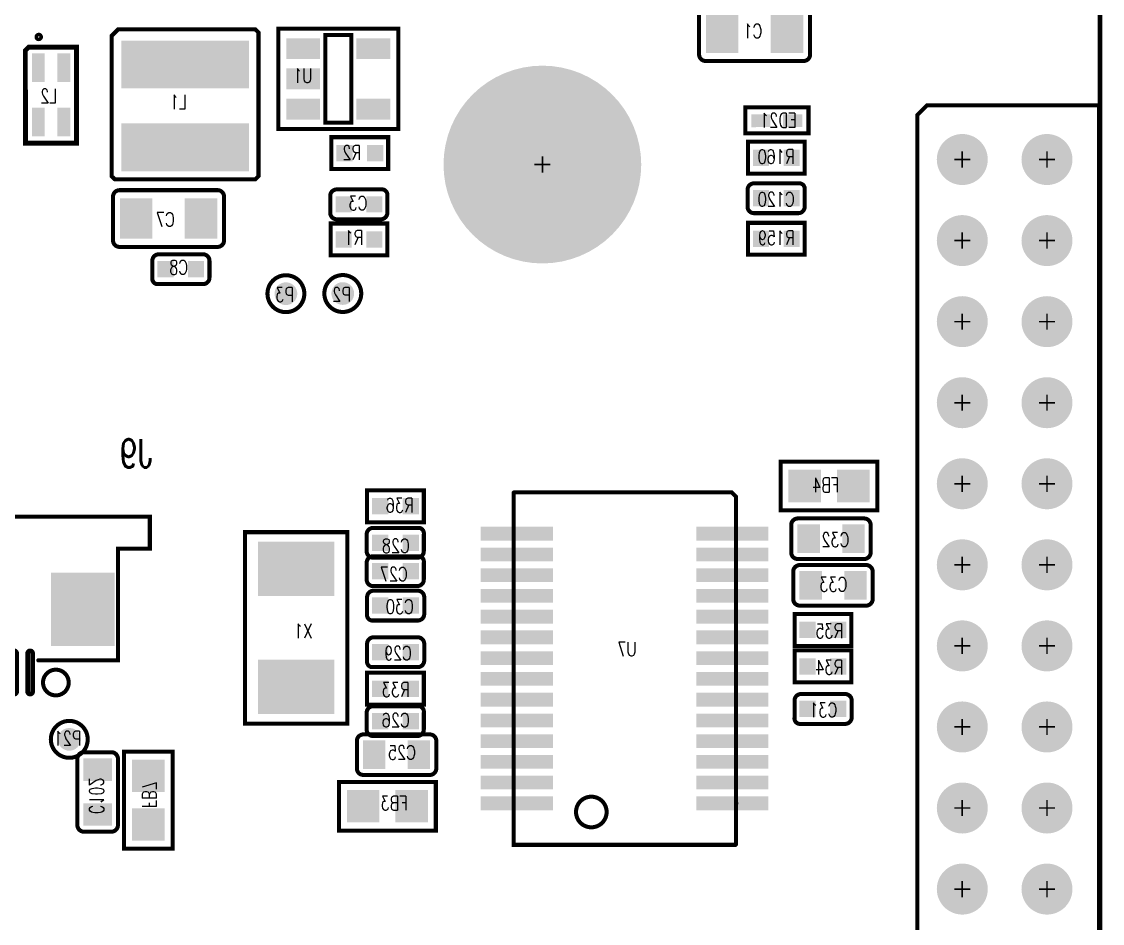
# Model space of a CAD drawing. Extents: x -2201 to 2204, y -2226 to 2180.
# Drawn here: x 834 to 2167, y 190 to 1303 of the extents above; entities that cross this region are included whole.
import ezdxf

# ---------------------------------------------------------------- set-up
doc = ezdxf.new("R2010")
doc.units = 0
for name, color, linetype in [('BOARD_OUTLINE_00', 1, 'CONTINUOUS'), ('DRIL_NPLTE_THRU_01', 3, 'CONTINUOUS'), ('DRIL_NPLTE_THRU_02', 4, 'CONTINUOUS'), ('DRIL_NPLTE_THRU_03', 6, 'CONTINUOUS'), ('DRIL_NPLTE_THRU_04', 1, 'CONTINUOUS'), ('DRIL_PLTE_THRU_01', 3, 'CONTINUOUS'), ('DRIL_PLTE_THRU_02', 4, 'CONTINUOUS'), ('DRIL_PLTE_THRU_03', 6, 'CONTINUOUS'), ('DRIL_PLTE_THRU_04', 1, 'CONTINUOUS'), ('DRIL_SYMBOL', 1, 'CONTINUOUS'), ('PADS_BOT', 16, 'CONTINUOUS'), ('PADS_INNER', 96, 'CONTINUOUS'), ('PADS_TOP', 96, 'CONTINUOUS'), ('PART_BOT_2DLINE_01', 96, 'CONTINUOUS'), ('PART_BOT_2DLINE_126', 255, 'CONTINUOUS'), ('PART_NAME_04', 2, 'CONTINUOUS'), ('PART_NAME_129', 146, 'CONTINUOUS'), ('PART_TOP_2DLINE_126', 254, 'CONTINUOUS')]:
    doc.layers.add(name, color=color, linetype=linetype)
doc.styles.add('W3', font='simplex', dxfattribs={"width": 0.75})
doc.styles.add('W5', font='simplex', dxfattribs={"width": 0.75})

# ---------------------------------------------------------------- blocks, each defined once
blk = doc.blocks.new('BOARD_5')
at = {"layer": 'BOARD_OUTLINE_00', "const_width": 6}
blk.add_lwpolyline([(-196.9, 0, 0.414214), (0, 196.9), (0, 4135.8, 0.414214), (-196.9, 4332.7), (-2346.5, 4332.7), (-2346.5, 4331.7), (-2472.4, 4331.7), (-2472.4, 4332.7), (-4131.9, 4332.7, 0.414214), (-4328.7, 4135.8), (-4328.7, 197.7, 0.414214), (-4131.9, 0.9), (-3910.2, 0.9), (-3910.2, 50.3), (-3766, 50.3), (-3766, 0)], format="xyb", close=True, dxfattribs=at)
blk = doc.blocks.new('SMOOTH_5')
at = {"const_width": 2.5}
blk.add_lwpolyline([(-1.25, 0, 1), (1.25, 0, 1)], format="xyb", close=True, dxfattribs=at)
blk = doc.blocks.new('PART_BODY_BOT_25')
at = {"layer": 'PART_BOT_2DLINE_126', "const_width": 5}
blk.add_lwpolyline([(60.5, 35, -0.414214), (68.5, 27), (68.5, -27, -0.414214), (60.5, -35), (-60.4, -35, -0.414214), (-68.5, -27), (-68.5, 27, -0.414214), (-60.4, 35)], format="xyb", close=True, dxfattribs=at)
at = {"layer": 'PART_BOT_2DLINE_126'}
for p in [(60.5, 35), (68.5, 27)]:
    blk.add_blockref('SMOOTH_5', p, dxfattribs=at)
blk = doc.blocks.new('DRIL_HOLE_0')
blk.add_lwpolyline([(0, 0, 1), (0, 0, 1)], format="xyb", close=True)
blk = doc.blocks.new('PAD_8')
blk.add_lwpolyline([(0, 0, 1), (0, 0, 1)], format="xyb", close=True)
blk = doc.blocks.new('PAD_10')
at = {"const_width": 40}
blk.add_lwpolyline([(-25, 0), (25, 0)], dxfattribs=at)
blk = doc.blocks.new('STK_BOT_11')
at = {"layer": 'DRIL_PLTE_THRU_01'}
blk.add_blockref('DRIL_HOLE_0', (0, 0), dxfattribs=at)
at = {"layer": 'DRIL_PLTE_THRU_02'}
blk.add_blockref('DRIL_HOLE_0', (0, 0), dxfattribs=at)
at = {"layer": 'DRIL_PLTE_THRU_03'}
blk.add_blockref('DRIL_HOLE_0', (0, 0), dxfattribs=at)
at = {"layer": 'DRIL_PLTE_THRU_04'}
blk.add_blockref('DRIL_HOLE_0', (0, 0), dxfattribs=at)
at = {"layer": 'PADS_BOT', "rotation": 90}
blk.add_blockref('PAD_10', (0, 0), dxfattribs=at)
at = {"layer": 'PADS_INNER'}
blk.add_blockref('PAD_8', (0, 0), dxfattribs=at)
at = {"layer": 'PADS_TOP'}
blk.add_blockref('PAD_8', (0, 0), dxfattribs=at)
blk = doc.blocks.new('SYM_BOT_9')
for name, p in [('STK_BOT_11', (-40, 0)), ('STK_BOT_11', (40, 0)), ('PART_BODY_BOT_25', (0, 0))]:
    blk.add_blockref(name, p)
blk = doc.blocks.new('PART_BOT_3')
blk.add_blockref('SYM_BOT_9', (0, 0))
at = {"layer": 'PART_NAME_04', "style": 'W3', "width": 0.75}
blk.add_text('C1', height=17.5, rotation=180, dxfattribs=at).set_placement((9.3, 6.9))
blk = doc.blocks.new('PART_BODY_BOT_27')
at = {"layer": 'PART_BOT_2DLINE_126', "const_width": 5}
for points in [[(25, -19), (25, 41.1, 0.414214), (17, 49.1), (-17, 49.1, 0.414214), (-25, 41.1), (-25, -17.9)], [(-25, -17.5), (-25, -40.9, 0.414214), (-17, -48.9), (17, -48.9, 0.414214), (25, -40.9), (25, -17.5)]]:
    blk.add_lwpolyline(points, format="xyb", dxfattribs=at)
at = {"layer": 'PART_BOT_2DLINE_126'}
for p in [(25, 41.1), (-25, -17.5), (25, -19), (-25, -40.9)]:
    blk.add_blockref('SMOOTH_5', p, dxfattribs=at)
blk = doc.blocks.new('PAD_12')
at = {"const_width": 27.6}
blk.add_lwpolyline([(-17.7, 0), (17.7, 0)], dxfattribs=at)
blk = doc.blocks.new('STK_BOT_13')
at = {"layer": 'DRIL_PLTE_THRU_01'}
blk.add_blockref('DRIL_HOLE_0', (0, 0), dxfattribs=at)
at = {"layer": 'DRIL_PLTE_THRU_02'}
blk.add_blockref('DRIL_HOLE_0', (0, 0), dxfattribs=at)
at = {"layer": 'DRIL_PLTE_THRU_03'}
blk.add_blockref('DRIL_HOLE_0', (0, 0), dxfattribs=at)
at = {"layer": 'DRIL_PLTE_THRU_04'}
blk.add_blockref('DRIL_HOLE_0', (0, 0), dxfattribs=at)
at = {"layer": 'PADS_BOT'}
blk.add_blockref('PAD_12', (0, 0), dxfattribs=at)
at = {"layer": 'PADS_INNER'}
blk.add_blockref('PAD_8', (0, 0), dxfattribs=at)
at = {"layer": 'PADS_TOP'}
blk.add_blockref('PAD_8', (0, 0), dxfattribs=at)
blk = doc.blocks.new('SYM_BOT_11')
for name, p in [('STK_BOT_13', (0, 27.6)), ('PART_BODY_BOT_27', (0, 0)), ('STK_BOT_13', (0, -27.6))]:
    blk.add_blockref(name, p)
blk = doc.blocks.new('PART_BOT_7')
blk.add_blockref('SYM_BOT_11', (0, 0))
at = {"layer": 'PART_NAME_04', "style": 'W3', "width": 0.75}
blk.add_text('C102', height=17.5, rotation=90, dxfattribs=at).set_placement((10, -27.5))
blk = doc.blocks.new('PART_BODY_BOT_22')
at = {"layer": 'PART_BOT_2DLINE_126', "const_width": 5}
for points in [[(-14.1, 18.4), (-27.5, 18.4, 0.414214), (-35.5, 10.4), (-35.5, -10.4, 0.414214), (-27.5, -18.4), (-14.1, -18.4)], [(-15.7, -18.4), (29.4, -18.4, 0.414214), (35, -10.4), (35, 10.4, 0.414214), (27, 18.4), (-18.7, 18.4)]]:
    blk.add_lwpolyline(points, format="xyb", dxfattribs=at)
at = {"layer": 'PART_BOT_2DLINE_126'}
for p in [(-27.5, 18.4), (-14.1, 18.4), (35, 10.4), (35, -10.4), (-15.7, -18.4), (29.4, -18.4)]:
    blk.add_blockref('SMOOTH_5', p, dxfattribs=at)
blk = doc.blocks.new('PAD_11')
at = {"const_width": 20.1}
blk.add_lwpolyline([(-10, 0), (10, 0)], dxfattribs=at)
blk = doc.blocks.new('STK_BOT_6')
at = {"layer": 'DRIL_PLTE_THRU_01'}
blk.add_blockref('DRIL_HOLE_0', (0, 0), dxfattribs=at)
at = {"layer": 'DRIL_PLTE_THRU_02'}
blk.add_blockref('DRIL_HOLE_0', (0, 0), dxfattribs=at)
at = {"layer": 'DRIL_PLTE_THRU_03'}
blk.add_blockref('DRIL_HOLE_0', (0, 0), dxfattribs=at)
at = {"layer": 'DRIL_PLTE_THRU_04'}
blk.add_blockref('DRIL_HOLE_0', (0, 0), dxfattribs=at)
at = {"layer": 'PADS_BOT'}
blk.add_blockref('PAD_11', (0, 0), dxfattribs=at)
at = {"layer": 'PADS_INNER'}
blk.add_blockref('PAD_8', (0, 0), dxfattribs=at)
at = {"layer": 'PADS_TOP'}
blk.add_blockref('PAD_8', (0, 0), dxfattribs=at)
blk = doc.blocks.new('SYM_BOT_6')
for name, p in [('PART_BODY_BOT_22', (0, 0)), ('STK_BOT_6', (-18.9, 0)), ('STK_BOT_6', (18.9, 0))]:
    blk.add_blockref(name, p)
blk = doc.blocks.new('PART_BOT_22')
blk.add_blockref('SYM_BOT_6', (0, 0))
at = {"layer": 'PART_NAME_04', "style": 'W3', "width": 0.75}
blk.add_text('C120', height=17.5, rotation=180, dxfattribs=at).set_placement((22.5, 10))
blk = doc.blocks.new('PART_BOT_36')
blk.add_blockref('SYM_BOT_11', (0, 0))
at = {"layer": 'PART_NAME_04', "style": 'W3', "width": 0.75}
blk.add_text('C25', height=17.5, rotation=270, dxfattribs=at).set_placement((-6.1, 23.7))
blk = doc.blocks.new('PART_BOT_37')
blk.add_blockref('SYM_BOT_6', (0, 0))
at = {"layer": 'PART_NAME_04', "style": 'W3', "width": 0.75}
blk.add_text('C26', height=17.5, rotation=180, dxfattribs=at).set_placement((17.5, 7.5))
blk = doc.blocks.new('PART_BOT_38')
blk.add_blockref('SYM_BOT_6', (0, 0))
at = {"layer": 'PART_NAME_04', "style": 'W3', "width": 0.75}
blk.add_text('C27', height=17.5, rotation=180, dxfattribs=at).set_placement((15, 12.5))
blk = doc.blocks.new('PART_BOT_39')
blk.add_blockref('SYM_BOT_6', (0, 0))
at = {"layer": 'PART_NAME_04', "style": 'W3', "width": 0.75}
blk.add_text('C28', height=17.5, rotation=180, dxfattribs=at).set_placement((17.5, 12.5))
blk = doc.blocks.new('PART_BOT_40')
blk.add_blockref('SYM_BOT_6', (0, 0))
at = {"layer": 'PART_NAME_04', "style": 'W3', "width": 0.75}
blk.add_text('C29', height=17.5, dxfattribs=at).set_placement((-20, -10))
blk = doc.blocks.new('PART_BOT_41')
blk.add_blockref('SYM_BOT_6', (0, 0))
at = {"layer": 'PART_NAME_04', "style": 'W3', "width": 0.75}
blk.add_text('C3', height=17.5, rotation=180, dxfattribs=at).set_placement((10.2, 7.3))
blk = doc.blocks.new('PART_BOT_42')
blk.add_blockref('SYM_BOT_6', (0, 0))
at = {"layer": 'PART_NAME_04', "style": 'W3', "width": 0.75}
blk.add_text('C30', height=17.5, dxfattribs=at).set_placement((-22.5, -10))
blk = doc.blocks.new('PART_BOT_43')
blk.add_blockref('SYM_BOT_6', (0, 0))
at = {"layer": 'PART_NAME_04', "style": 'W3', "width": 0.75}
blk.add_text('C31', height=17.5, dxfattribs=at).set_placement((-17.5, -10))
blk = doc.blocks.new('PART_BOT_44')
blk.add_blockref('SYM_BOT_11', (0, 0))
at = {"layer": 'PART_NAME_04', "style": 'W3', "width": 0.75}
blk.add_text('C32', height=17.5, rotation=90, dxfattribs=at).set_placement((10, -22.5))
blk = doc.blocks.new('PART_BOT_45')
blk.add_blockref('SYM_BOT_11', (0, 0))
at = {"layer": 'PART_NAME_04', "style": 'W3', "width": 0.75}
blk.add_text('C33', height=17.5, rotation=90, dxfattribs=at).set_placement((7.5, -17.5))
blk = doc.blocks.new('PART_BOT_85')
blk.add_blockref('SYM_BOT_9', (0, 0))
at = {"layer": 'PART_NAME_04', "style": 'W3', "width": 0.75}
blk.add_text('C7', height=17.5, dxfattribs=at).set_placement((-7.5, -10))
blk = doc.blocks.new('PART_BOT_95')
blk.add_blockref('SYM_BOT_6', (0, 0))
at = {"layer": 'PART_NAME_04', "style": 'W3', "width": 0.75}
blk.add_text('C8', height=17.5, dxfattribs=at).set_placement((-8.9, -6.5))
blk = doc.blocks.new('PART_BODY_BOT_36')
at = {"layer": 'PART_BOT_2DLINE_01', "const_width": 5}
blk.add_lwpolyline([(-39, 16), (39, 16), (39, -16), (-39, -16)], close=True, dxfattribs=at)
at = {"layer": 'PART_BOT_2DLINE_01'}
for p in [(-39, 16), (39, 16), (-39, -16), (39, -16)]:
    blk.add_blockref('SMOOTH_5', p, dxfattribs=at)
blk = doc.blocks.new('PAD_19')
at = {"const_width": 15.7}
blk.add_lwpolyline([(-11.8, 0), (11.8, 0)], dxfattribs=at)
blk = doc.blocks.new('STK_BOT_25')
at = {"layer": 'DRIL_PLTE_THRU_01'}
blk.add_blockref('DRIL_HOLE_0', (0, 0), dxfattribs=at)
at = {"layer": 'DRIL_PLTE_THRU_02'}
blk.add_blockref('DRIL_HOLE_0', (0, 0), dxfattribs=at)
at = {"layer": 'DRIL_PLTE_THRU_03'}
blk.add_blockref('DRIL_HOLE_0', (0, 0), dxfattribs=at)
at = {"layer": 'DRIL_PLTE_THRU_04'}
blk.add_blockref('DRIL_HOLE_0', (0, 0), dxfattribs=at)
at = {"layer": 'PADS_BOT', "rotation": 179.99}
blk.add_blockref('PAD_19', (0, 0), dxfattribs=at)
at = {"layer": 'PADS_INNER'}
blk.add_blockref('PAD_8', (0, 0), dxfattribs=at)
at = {"layer": 'PADS_TOP'}
blk.add_blockref('PAD_8', (0, 0), dxfattribs=at)
blk = doc.blocks.new('STK_BOT_24')
at = {"layer": 'DRIL_PLTE_THRU_01'}
blk.add_blockref('DRIL_HOLE_0', (0, 0), dxfattribs=at)
at = {"layer": 'DRIL_PLTE_THRU_02'}
blk.add_blockref('DRIL_HOLE_0', (0, 0), dxfattribs=at)
at = {"layer": 'DRIL_PLTE_THRU_03'}
blk.add_blockref('DRIL_HOLE_0', (0, 0), dxfattribs=at)
at = {"layer": 'DRIL_PLTE_THRU_04'}
blk.add_blockref('DRIL_HOLE_0', (0, 0), dxfattribs=at)
at = {"layer": 'PADS_BOT', "rotation": 179.685}
blk.add_blockref('PAD_19', (0, 0), dxfattribs=at)
at = {"layer": 'PADS_INNER'}
blk.add_blockref('PAD_8', (0, 0), dxfattribs=at)
at = {"layer": 'PADS_TOP'}
blk.add_blockref('PAD_8', (0, 0), dxfattribs=at)
blk = doc.blocks.new('SYM_BOT_20')
for name, p in [('PART_BODY_BOT_36', (0, 0)), ('STK_BOT_25', (-19.5, -0.5)), ('STK_BOT_24', (19.9, -0.5))]:
    blk.add_blockref(name, p)
blk = doc.blocks.new('PART_BOT_159')
blk.add_blockref('SYM_BOT_20', (0, 0))
at = {"layer": 'PART_NAME_04', "style": 'W3', "width": 0.75}
blk.add_text('ED21', height=17.5, dxfattribs=at).set_placement((-24.3, -8.6))
blk = doc.blocks.new('PART_BODY_BOT_38')
at = {"layer": 'PART_BOT_2DLINE_126', "const_width": 5}
blk.add_lwpolyline([(59.8, -30), (59.8, 30), (-59.8, 30), (-59.8, -30)], close=True, dxfattribs=at)
at = {"layer": 'PART_BOT_2DLINE_126'}
for p in [(-59.8, 30), (59.8, 30), (-59.8, -30), (59.8, -30)]:
    blk.add_blockref('SMOOTH_5', p, dxfattribs=at)
blk = doc.blocks.new('PAD_20')
at = {"const_width": 40}
blk.add_lwpolyline([(-20, 0), (20, 0)], dxfattribs=at)
blk = doc.blocks.new('STK_BOT_27')
at = {"layer": 'DRIL_PLTE_THRU_01'}
blk.add_blockref('DRIL_HOLE_0', (0, 0), dxfattribs=at)
at = {"layer": 'DRIL_PLTE_THRU_02'}
blk.add_blockref('DRIL_HOLE_0', (0, 0), dxfattribs=at)
at = {"layer": 'DRIL_PLTE_THRU_03'}
blk.add_blockref('DRIL_HOLE_0', (0, 0), dxfattribs=at)
at = {"layer": 'DRIL_PLTE_THRU_04'}
blk.add_blockref('DRIL_HOLE_0', (0, 0), dxfattribs=at)
at = {"layer": 'PADS_BOT'}
blk.add_blockref('PAD_20', (0, 0), dxfattribs=at)
at = {"layer": 'PADS_INNER'}
blk.add_blockref('PAD_8', (0, 0), dxfattribs=at)
at = {"layer": 'PADS_TOP'}
blk.add_blockref('PAD_8', (0, 0), dxfattribs=at)
blk = doc.blocks.new('SYM_BOT_22')
for name, p in [('PART_BODY_BOT_38', (0, 0)), ('STK_BOT_27', (-30, 0)), ('STK_BOT_27', (30, 0))]:
    blk.add_blockref(name, p)
blk = doc.blocks.new('PART_BOT_168')
blk.add_blockref('SYM_BOT_22', (0, 0))
at = {"layer": 'PART_NAME_04', "style": 'W3', "width": 0.75}
blk.add_text('FB3', height=17.5, rotation=180, dxfattribs=at).set_placement((25, 5))
blk = doc.blocks.new('PART_BOT_169')
blk.add_blockref('SYM_BOT_22', (0, 0))
at = {"layer": 'PART_NAME_04', "style": 'W3', "width": 0.75}
blk.add_text('FB4', height=17.5, dxfattribs=at).set_placement((-12.5, -7.5))
blk = doc.blocks.new('PART_BOT_172')
blk.add_blockref('SYM_BOT_22', (0, 0))
at = {"layer": 'PART_NAME_04', "style": 'W3', "width": 0.75}
blk.add_text('FB7', height=17.5, dxfattribs=at).set_placement((-10, -7.5))
blk = doc.blocks.new('PART_BODY_BOT_49')
at = {"layer": 'PART_BOT_2DLINE_126', "const_width": 5}
blk.add_lwpolyline([(-90.6, -88.6), (-90.6, 88.6), (-86.6, 92.5), (82.7, 92.5), (90.6, 84.6), (90.6, -88.6), (86.6, -92.5), (-86.6, -92.5)], close=True, dxfattribs=at)
at = {"layer": 'PART_BOT_2DLINE_126'}
for p in [(-86.6, 92.5), (82.7, 92.5), (-90.6, 88.6), (90.6, 84.6), (-90.6, -88.6), (-86.6, -92.5), (86.6, -92.5), (90.6, -88.6)]:
    blk.add_blockref('SMOOTH_5', p, dxfattribs=at)
blk = doc.blocks.new('PAD_44')
at = {"const_width": 59.1}
blk.add_lwpolyline([(-78.7, 0), (78.7, 0)], dxfattribs=at)
blk = doc.blocks.new('STK_BOT_71')
at = {"layer": 'DRIL_PLTE_THRU_01'}
blk.add_blockref('DRIL_HOLE_0', (0, 0), dxfattribs=at)
at = {"layer": 'DRIL_PLTE_THRU_02'}
blk.add_blockref('DRIL_HOLE_0', (0, 0), dxfattribs=at)
at = {"layer": 'DRIL_PLTE_THRU_03'}
blk.add_blockref('DRIL_HOLE_0', (0, 0), dxfattribs=at)
at = {"layer": 'DRIL_PLTE_THRU_04'}
blk.add_blockref('DRIL_HOLE_0', (0, 0), dxfattribs=at)
at = {"layer": 'PADS_BOT'}
blk.add_blockref('PAD_44', (0, 0), dxfattribs=at)
at = {"layer": 'PADS_INNER'}
blk.add_blockref('PAD_8', (0, 0), dxfattribs=at)
at = {"layer": 'PADS_TOP'}
blk.add_blockref('PAD_8', (0, 0), dxfattribs=at)
blk = doc.blocks.new('SYM_BOT_33')
for name, p in [('PART_BODY_BOT_49', (0, 0)), ('STK_BOT_71', (0, 49.2)), ('STK_BOT_71', (0, -53.1))]:
    blk.add_blockref(name, p)
blk = doc.blocks.new('PART_BOT_189')
blk.add_blockref('SYM_BOT_33', (0, 0))
at = {"layer": 'PART_NAME_04', "style": 'W3', "width": 0.75}
blk.add_text('L1', height=17.5, dxfattribs=at).set_placement((-2.1, -5.8))
blk = doc.blocks.new('SMOOTH_6')
at = {"const_width": 3}
blk.add_lwpolyline([(-1.5, 0, 1), (1.5, 0, 1)], format="xyb", close=True, dxfattribs=at)
blk = doc.blocks.new('PART_BODY_BOT_50')
at = {"layer": 'PART_BOT_2DLINE_126', "const_width": 6}
blk.add_lwpolyline([(-27.7, -58.8), (-31.7, -54.8), (-31.6, 59.6), (31.5, 59.6), (31.5, -58.8)], close=True, dxfattribs=at)
blk.add_lwpolyline([(-17.4, -71.5, 1), (-13, -71.5, 1)], format="xyb", close=True, dxfattribs=at)
at = {"layer": 'PART_BOT_2DLINE_126'}
for p in [(-31.6, 59.6), (31.5, 59.6), (-31.7, -54.8), (-27.7, -58.8), (31.5, -58.8)]:
    blk.add_blockref('SMOOTH_6', p, dxfattribs=at)
blk = doc.blocks.new('PAD_45')
at = {"const_width": 15.7}
blk.add_lwpolyline([(-17.7, 0), (17.7, 0)], dxfattribs=at)
blk = doc.blocks.new('STK_BOT_26')
at = {"layer": 'DRIL_PLTE_THRU_01'}
blk.add_blockref('DRIL_HOLE_0', (0, 0), dxfattribs=at)
at = {"layer": 'DRIL_PLTE_THRU_02'}
blk.add_blockref('DRIL_HOLE_0', (0, 0), dxfattribs=at)
at = {"layer": 'DRIL_PLTE_THRU_03'}
blk.add_blockref('DRIL_HOLE_0', (0, 0), dxfattribs=at)
at = {"layer": 'DRIL_PLTE_THRU_04'}
blk.add_blockref('DRIL_HOLE_0', (0, 0), dxfattribs=at)
at = {"layer": 'PADS_BOT', "rotation": 90}
blk.add_blockref('PAD_45', (0, 0), dxfattribs=at)
at = {"layer": 'PADS_INNER'}
blk.add_blockref('PAD_8', (0, 0), dxfattribs=at)
at = {"layer": 'PADS_TOP'}
blk.add_blockref('PAD_8', (0, 0), dxfattribs=at)
blk = doc.blocks.new('SYM_BOT_34')
for name, p in [('PART_BODY_BOT_50', (0, 0)), ('STK_BOT_26', (-15.7, 33.5)), ('STK_BOT_26', (15.8, 33.5)), ('STK_BOT_26', (-15.7, -33.5)), ('STK_BOT_26', (15.8, -33.5))]:
    blk.add_blockref(name, p)
blk = doc.blocks.new('PART_BOT_190')
blk.add_blockref('SYM_BOT_34', (0, 0))
at = {"layer": 'PART_NAME_04', "style": 'W3', "width": 0.75}
blk.add_text('L2', height=17.5, rotation=180, dxfattribs=at).set_placement((7.5, 10))
blk = doc.blocks.new('PART_BODY_BOT_55')
at = {"layer": 'PART_BOT_2DLINE_01', "const_width": 5}
blk.add_lwpolyline([(-22.76, 0, 1), (22.76, 0, 1)], format="xyb", close=True, dxfattribs=at)
blk = doc.blocks.new('PAD_49')
at = {"const_width": 14}
blk.add_lwpolyline([(0, -7, 1), (0, 7, 1)], format="xyb", close=True, dxfattribs=at)
blk = doc.blocks.new('STK_BOT_76')
at = {"layer": 'DRIL_NPLTE_THRU_01'}
blk.add_blockref('DRIL_HOLE_0', (0, 0), dxfattribs=at)
at = {"layer": 'DRIL_NPLTE_THRU_02'}
blk.add_blockref('DRIL_HOLE_0', (0, 0), dxfattribs=at)
at = {"layer": 'DRIL_NPLTE_THRU_03'}
blk.add_blockref('DRIL_HOLE_0', (0, 0), dxfattribs=at)
at = {"layer": 'DRIL_NPLTE_THRU_04'}
blk.add_blockref('DRIL_HOLE_0', (0, 0), dxfattribs=at)
at = {"layer": 'PADS_BOT'}
blk.add_blockref('PAD_49', (0, 0), dxfattribs=at)
at = {"layer": 'PADS_INNER'}
blk.add_blockref('PAD_8', (0, 0), dxfattribs=at)
at = {"layer": 'PADS_TOP'}
blk.add_blockref('PAD_8', (0, 0), dxfattribs=at)
blk = doc.blocks.new('SYM_BOT_39')
for name in ['PART_BODY_BOT_55', 'STK_BOT_76']:
    blk.add_blockref(name, (0, 0))
blk = doc.blocks.new('PART_BOT_212')
blk.add_blockref('SYM_BOT_39', (0, 0))
at = {"layer": 'PART_NAME_04', "style": 'W3', "width": 0.75}
blk.add_text('P2', height=17.5, rotation=180, dxfattribs=at).set_placement((10, 10))
blk = doc.blocks.new('PART_BOT_214')
blk.add_blockref('SYM_BOT_39', (0, 0))
at = {"layer": 'PART_NAME_04', "style": 'W3', "width": 0.75}
blk.add_text('P21', height=17.5, dxfattribs=at).set_placement((-15, -7.5))
blk = doc.blocks.new('PART_BOT_215')
blk.add_blockref('SYM_BOT_39', (0, 0))
at = {"layer": 'PART_NAME_04', "style": 'W3', "width": 0.75}
blk.add_text('P3', height=17.5, dxfattribs=at).set_placement((-10, -10))
blk = doc.blocks.new('PART_BODY_BOT_57')
at = {"layer": 'PART_BOT_2DLINE_126', "const_width": 5}
for points in [[(-14.1, 19.7), (-35, 19.7), (-35, -19.7), (18.2, -19.7)], [(14.1, -19.7), (35, -19.7), (35, 19.7), (-17.4, 19.7)]]:
    blk.add_lwpolyline(points, dxfattribs=at)
at = {"layer": 'PART_BOT_2DLINE_126'}
for p in [(-35, 19.7), (-17.4, 19.7), (-14.1, 19.7), (35, 19.7), (-35, -19.7), (14.1, -19.7), (18.2, -19.7), (35, -19.7)]:
    blk.add_blockref('SMOOTH_5', p, dxfattribs=at)
blk = doc.blocks.new('SYM_BOT_41')
for name, p in [('PART_BODY_BOT_57', (0, 0)), ('STK_BOT_6', (-18.9, 0)), ('STK_BOT_6', (18.9, 0))]:
    blk.add_blockref(name, p)
blk = doc.blocks.new('PART_BOT_234')
blk.add_blockref('SYM_BOT_41', (0, 0))
at = {"layer": 'PART_NAME_04', "style": 'W3', "width": 0.75}
blk.add_text('R1', height=17.5, rotation=180, dxfattribs=at).set_placement((5.2, 6.5))
blk = doc.blocks.new('PART_BOT_296')
blk.add_blockref('SYM_BOT_41', (0, 0))
at = {"layer": 'PART_NAME_04', "style": 'W3', "width": 0.75}
blk.add_text('R159', height=17.5, rotation=180, dxfattribs=at).set_placement((22.5, 7.5))
blk = doc.blocks.new('PART_BOT_298')
blk.add_blockref('SYM_BOT_41', (0, 0))
at = {"layer": 'PART_NAME_04', "style": 'W3', "width": 0.75}
blk.add_text('R160', height=17.5, dxfattribs=at).set_placement((-22.5, -7.5))
blk = doc.blocks.new('PART_BOT_304')
blk.add_blockref('SYM_BOT_41', (0, 0))
at = {"layer": 'PART_NAME_04', "style": 'W3', "width": 0.75}
blk.add_text('R2', height=17.5, dxfattribs=at).set_placement((-1.5, -8.2))
blk = doc.blocks.new('PART_BOT_319')
blk.add_blockref('SYM_BOT_41', (0, 0))
at = {"layer": 'PART_NAME_04', "style": 'W3', "width": 0.75}
blk.add_text('R33', height=17.5, rotation=180, dxfattribs=at).set_placement((17.5, 10))
blk = doc.blocks.new('PART_BOT_320')
blk.add_blockref('SYM_BOT_41', (0, 0))
at = {"layer": 'PART_NAME_04', "style": 'W3', "width": 0.75}
blk.add_text('R34', height=17.5, rotation=180, dxfattribs=at).set_placement((25, 10))
blk = doc.blocks.new('PART_BOT_321')
blk.add_blockref('SYM_BOT_41', (0, 0))
at = {"layer": 'PART_NAME_04', "style": 'W3', "width": 0.75}
blk.add_text('R35', height=17.5, rotation=180, dxfattribs=at).set_placement((25, 10))
blk = doc.blocks.new('PART_BOT_322')
blk.add_blockref('SYM_BOT_41', (0, 0))
at = {"layer": 'PART_NAME_04', "style": 'W3', "width": 0.75}
blk.add_text('R36', height=17.5, rotation=180, dxfattribs=at).set_placement((22.5, 7.5))
blk = doc.blocks.new('PART_BODY_BOT_39')
at = {"layer": 'PART_BOT_2DLINE_126', "const_width": 5}
for points in [[(-62, 74), (62, 74), (62, -74), (-62, -74)], [(-54, 16), (54, 16), (54, -16), (-54, -16)]]:
    blk.add_lwpolyline(points, close=True, dxfattribs=at)
at = {"layer": 'PART_BOT_2DLINE_126'}
for p in [(-62, 74), (62, 74), (-54, 16), (54, 16), (-54, -16), (54, -16), (-62, -74), (62, -74)]:
    blk.add_blockref('SMOOTH_5', p, dxfattribs=at)
blk = doc.blocks.new('PAD_21')
at = {"const_width": 25.6}
blk.add_lwpolyline([(-20.9, 0), (20.9, 0)], dxfattribs=at)
blk = doc.blocks.new('STK_BOT_28')
at = {"layer": 'DRIL_PLTE_THRU_01'}
blk.add_blockref('DRIL_HOLE_0', (0, 0), dxfattribs=at)
at = {"layer": 'DRIL_PLTE_THRU_02'}
blk.add_blockref('DRIL_HOLE_0', (0, 0), dxfattribs=at)
at = {"layer": 'DRIL_PLTE_THRU_03'}
blk.add_blockref('DRIL_HOLE_0', (0, 0), dxfattribs=at)
at = {"layer": 'DRIL_PLTE_THRU_04'}
blk.add_blockref('DRIL_HOLE_0', (0, 0), dxfattribs=at)
at = {"layer": 'PADS_BOT', "rotation": 90}
blk.add_blockref('PAD_21', (0, 0), dxfattribs=at)
at = {"layer": 'PADS_INNER'}
blk.add_blockref('PAD_8', (0, 0), dxfattribs=at)
at = {"layer": 'PADS_TOP'}
blk.add_blockref('PAD_8', (0, 0), dxfattribs=at)
blk = doc.blocks.new('SYM_BOT_23')
for name, p in [('PART_BODY_BOT_39', (0, 0)), ('STK_BOT_28', (-37.4, 43.3)), ('STK_BOT_28', (37.4, 43.3)), ('STK_BOT_28', (-37.4, -43.3)), ('STK_BOT_28', (0, -43.3)), ('STK_BOT_28', (37.4, -43.3))]:
    blk.add_blockref(name, p)
blk = doc.blocks.new('PART_BOT_397')
blk.add_blockref('SYM_BOT_23', (0, 0))
at = {"layer": 'PART_NAME_04', "style": 'W3', "width": 0.75}
blk.add_text('U1', height=17.5, rotation=270, dxfattribs=at).set_placement((-4.8, -31.9))
blk = doc.blocks.new('PART_BODY_BOT_66')
at = {"layer": 'PART_BOT_2DLINE_126', "const_width": 5}
blk.add_lwpolyline([(-216.9, 137.4), (212, 137.4), (217.5, 131.9), (217.5, -136.1), (216.9, -136.8), (-217.5, -136.8), (-217.5, 136.8)], close=True, dxfattribs=at)
blk.add_lwpolyline([(-166.3, 137.4), (-166.3, 138)], dxfattribs=at)
blk.add_lwpolyline([(-158.1, -41.1, 1), (-195.9, -41.1, 1)], format="xyb", close=True, dxfattribs=at)
at = {"layer": 'PART_BOT_2DLINE_126'}
for p in [(-217.5, 136.8), (-216.9, 137.4), (-166.3, 138), (-166.3, 137.4), (212, 137.4), (217.5, 131.9), (-217.5, -136.8), (216.9, -136.8), (217.5, -136.1)]:
    blk.add_blockref('SMOOTH_5', p, dxfattribs=at)
blk = doc.blocks.new('PAD_65')
at = {"const_width": 17}
blk.add_lwpolyline([(-44.5, 0), (44.5, 0)], dxfattribs=at)
blk = doc.blocks.new('STK_BOT_98')
at = {"layer": 'DRIL_PLTE_THRU_01'}
blk.add_blockref('DRIL_HOLE_0', (0, 0), dxfattribs=at)
at = {"layer": 'DRIL_PLTE_THRU_02'}
blk.add_blockref('DRIL_HOLE_0', (0, 0), dxfattribs=at)
at = {"layer": 'DRIL_PLTE_THRU_03'}
blk.add_blockref('DRIL_HOLE_0', (0, 0), dxfattribs=at)
at = {"layer": 'DRIL_PLTE_THRU_04'}
blk.add_blockref('DRIL_HOLE_0', (0, 0), dxfattribs=at)
at = {"layer": 'PADS_BOT', "rotation": 90}
blk.add_blockref('PAD_65', (0, 0), dxfattribs=at)
at = {"layer": 'PADS_INNER'}
blk.add_blockref('PAD_8', (0, 0), dxfattribs=at)
at = {"layer": 'PADS_TOP'}
blk.add_blockref('PAD_8', (0, 0), dxfattribs=at)
blk = doc.blocks.new('SYM_BOT_50')
for name, p in [('STK_BOT_98', (-166.3, 133)), ('STK_BOT_98', (-140.7, 133)), ('STK_BOT_98', (-115.2, 133)), ('STK_BOT_98', (-89.6, 133)), ('STK_BOT_98', (-64, 133)), ('STK_BOT_98', (-38.4, 133)), ('STK_BOT_98', (-12.8, 133)), ('STK_BOT_98', (12.8, 133)), ('STK_BOT_98', (38.4, 133)), ('STK_BOT_98', (64, 133)), ('STK_BOT_98', (89.6, 133)), ('STK_BOT_98', (115.2, 133)), ('STK_BOT_98', (140.7, 133)), ('STK_BOT_98', (166.3, 133)), ('PART_BODY_BOT_66', (0, 0)), ('STK_BOT_98', (-166.3, -133)), ('STK_BOT_98', (-140.7, -133)), ('STK_BOT_98', (-115.2, -133)), ('STK_BOT_98', (-89.6, -133)), ('STK_BOT_98', (-64, -133)), ('STK_BOT_98', (-38.4, -133)), ('STK_BOT_98', (-12.8, -133)), ('STK_BOT_98', (12.8, -133)), ('STK_BOT_98', (38.4, -133)), ('STK_BOT_98', (64, -133)), ('STK_BOT_98', (89.6, -133)), ('STK_BOT_98', (115.2, -133)), ('STK_BOT_98', (140.7, -133)), ('STK_BOT_98', (166.3, -133))]:
    blk.add_blockref(name, p)
blk = doc.blocks.new('PART_BOT_409')
blk.add_blockref('SYM_BOT_50', (0, 0))
at = {"layer": 'PART_NAME_04', "style": 'W3', "width": 0.75}
blk.add_text('U7', height=17.5, rotation=270, dxfattribs=at).set_placement((15.1, 14.7))
blk = doc.blocks.new('PART_BODY_BOT_69')
at = {"layer": 'PART_BOT_2DLINE_01', "const_width": 5}
blk.add_lwpolyline([(-118.1, 63), (118.1, 63), (118.1, -63), (-118.1, -63)], close=True, dxfattribs=at)
at = {"layer": 'PART_BOT_2DLINE_01'}
for p in [(-118.1, 63), (118.1, 63), (-118.1, -63), (118.1, -63)]:
    blk.add_blockref('SMOOTH_5', p, dxfattribs=at)
blk = doc.blocks.new('PAD_70')
at = {"const_width": 66.9}
blk.add_lwpolyline([(-47.2, 0), (47.2, 0)], dxfattribs=at)
blk = doc.blocks.new('STK_BOT_104')
at = {"layer": 'DRIL_NPLTE_THRU_01'}
blk.add_blockref('DRIL_HOLE_0', (0, 0), dxfattribs=at)
at = {"layer": 'DRIL_NPLTE_THRU_02'}
blk.add_blockref('DRIL_HOLE_0', (0, 0), dxfattribs=at)
at = {"layer": 'DRIL_NPLTE_THRU_03'}
blk.add_blockref('DRIL_HOLE_0', (0, 0), dxfattribs=at)
at = {"layer": 'DRIL_NPLTE_THRU_04'}
blk.add_blockref('DRIL_HOLE_0', (0, 0), dxfattribs=at)
at = {"layer": 'PADS_BOT', "rotation": 90}
blk.add_blockref('PAD_70', (0, 0), dxfattribs=at)
at = {"layer": 'PADS_INNER'}
blk.add_blockref('PAD_8', (0, 0), dxfattribs=at)
at = {"layer": 'PADS_TOP'}
blk.add_blockref('PAD_8', (0, 0), dxfattribs=at)
blk = doc.blocks.new('SYM_BOT_53')
for name, p in [('STK_BOT_104', (-72.8, 0)), ('STK_BOT_104', (72.8, 0)), ('PART_BODY_BOT_69', (0, 0))]:
    blk.add_blockref(name, p)
blk = doc.blocks.new('PART_BOT_412')
blk.add_blockref('SYM_BOT_53', (0, 0))
at = {"layer": 'PART_NAME_04', "style": 'W3', "width": 0.75}
blk.add_text('X1', height=17.5, rotation=270, dxfattribs=at).set_placement((-12.5, 20))
blk = doc.blocks.new('DRIL_SYMBOL_166$1417322835')
at = {"layer": 'DRIL_SYMBOL', "const_width": 2}
for points in [[(-10, 0), (10, 0)], [(0, -10), (0, 10)]]:
    blk.add_lwpolyline(points, dxfattribs=at)
blk = doc.blocks.new('DRIL_HOLE_166$1417322835')
at = {"const_width": 83.1}
blk.add_lwpolyline([(-41.5, 0, 1), (41.5, 0, 1)], format="xyb", close=True, dxfattribs=at)
blk.add_blockref('DRIL_SYMBOL_166$1417322835', (0, 0))
blk = doc.blocks.new('PAD_76')
at = {"const_width": 122}
blk.add_lwpolyline([(0, -61, 1), (0, 61, 1)], format="xyb", close=True, dxfattribs=at)
blk = doc.blocks.new('STK_TOP_112')
at = {"layer": 'DRIL_PLTE_THRU_01'}
blk.add_blockref('DRIL_HOLE_166$1417322835', (0, 0), dxfattribs=at)
at = {"layer": 'DRIL_PLTE_THRU_02'}
blk.add_blockref('DRIL_HOLE_166$1417322835', (0, 0), dxfattribs=at)
at = {"layer": 'DRIL_PLTE_THRU_03'}
blk.add_blockref('DRIL_HOLE_166$1417322835', (0, 0), dxfattribs=at)
at = {"layer": 'DRIL_PLTE_THRU_04'}
blk.add_blockref('DRIL_HOLE_166$1417322835', (0, 0), dxfattribs=at)
at = {"layer": 'PADS_BOT'}
blk.add_blockref('PAD_76', (0, 0), dxfattribs=at)
at = {"layer": 'PADS_INNER'}
blk.add_blockref('PAD_76', (0, 0), dxfattribs=at)
at = {"layer": 'PADS_TOP'}
blk.add_blockref('PAD_76', (0, 0), dxfattribs=at)
blk = doc.blocks.new('SYM_TOP_61')
blk.add_blockref('STK_TOP_112', (0, 0))
blk = doc.blocks.new('PART_TOP_430')
blk.add_blockref('SYM_TOP_61', (0, 0))
blk = doc.blocks.new('PART_BODY_BOT_134')
at = {"layer": 'PART_BOT_2DLINE_126', "const_width": 5}
blk.add_lwpolyline([(68.9, 15), (157.5, 15), (157.5, 152.8), (196.9, 152.8), (196.9, 192.2), (-196.9, 192.2), (-196.9, 152.8), (-157.5, 152.8), (-157.5, 15), (-59.2, 15)], dxfattribs=at)
blk.add_lwpolyline([(-65.1, -12.4, 1), (-96.8, -12.4, 1)], format="xyb", close=True, dxfattribs=at)
at = {"layer": 'PART_BOT_2DLINE_126'}
for p in [(-196.9, 192.2), (196.9, 192.2), (-196.9, 152.8), (-157.5, 152.8), (157.5, 152.8), (196.9, 152.8), (-157.5, 15), (-59.2, 15), (68.9, 15), (157.5, 15)]:
    blk.add_blockref('SMOOTH_5', p, dxfattribs=at)
blk = doc.blocks.new('PAD_96')
at = {"const_width": 5.9}
blk.add_lwpolyline([(-23.6, -3), (23.6, -3, 1), (23.6, 3), (-23.6, 3, 1)], format="xyb", close=True, dxfattribs=at)
blk = doc.blocks.new('STK_BOT_66')
at = {"layer": 'DRIL_PLTE_THRU_01'}
blk.add_blockref('DRIL_HOLE_0', (0, 0), dxfattribs=at)
at = {"layer": 'DRIL_PLTE_THRU_02'}
blk.add_blockref('DRIL_HOLE_0', (0, 0), dxfattribs=at)
at = {"layer": 'DRIL_PLTE_THRU_03'}
blk.add_blockref('DRIL_HOLE_0', (0, 0), dxfattribs=at)
at = {"layer": 'DRIL_PLTE_THRU_04'}
blk.add_blockref('DRIL_HOLE_0', (0, 0), dxfattribs=at)
at = {"layer": 'PADS_BOT', "rotation": 90}
blk.add_blockref('PAD_96', (0, 0), dxfattribs=at)
at = {"layer": 'PADS_INNER'}
blk.add_blockref('PAD_8', (0, 0), dxfattribs=at)
at = {"layer": 'PADS_TOP'}
blk.add_blockref('PAD_8', (0, 0), dxfattribs=at)
blk = doc.blocks.new('PAD_97')
at = {"const_width": 78.7}
blk.add_lwpolyline([(-45.3, 0), (45.3, 0)], dxfattribs=at)
blk = doc.blocks.new('STK_BOT_67')
at = {"layer": 'DRIL_PLTE_THRU_01'}
blk.add_blockref('DRIL_HOLE_0', (0, 0), dxfattribs=at)
at = {"layer": 'DRIL_PLTE_THRU_02'}
blk.add_blockref('DRIL_HOLE_0', (0, 0), dxfattribs=at)
at = {"layer": 'DRIL_PLTE_THRU_03'}
blk.add_blockref('DRIL_HOLE_0', (0, 0), dxfattribs=at)
at = {"layer": 'DRIL_PLTE_THRU_04'}
blk.add_blockref('DRIL_HOLE_0', (0, 0), dxfattribs=at)
at = {"layer": 'PADS_BOT', "rotation": 90}
blk.add_blockref('PAD_97', (0, 0), dxfattribs=at)
at = {"layer": 'PADS_INNER'}
blk.add_blockref('PAD_8', (0, 0), dxfattribs=at)
at = {"layer": 'PADS_TOP'}
blk.add_blockref('PAD_8', (0, 0), dxfattribs=at)
blk = doc.blocks.new('SYM_BOT_66')
for name, p in [('PART_BODY_BOT_134', (0, 0)), ('STK_BOT_67', (-114.2, 78)), ('STK_BOT_67', (114.2, 78)), ('STK_BOT_66', (-49.2, 0)), ('STK_BOT_66', (-29.5, 0)), ('STK_BOT_66', (-9.8, 0)), ('STK_BOT_66', (9.8, 0)), ('STK_BOT_66', (29.5, 0)), ('STK_BOT_66', (49.2, 0))]:
    blk.add_blockref(name, p)
blk = doc.blocks.new('PART_BOT_435')
blk.add_blockref('SYM_BOT_66', (0, 0))
at = {"layer": 'PART_NAME_129', "style": 'W5', "width": 0.75}
blk.add_text('J9', height=35, dxfattribs=at).set_placement((-199.4, 252.7))
blk = doc.blocks.new('PART_BODY_TOP_175')
at = {"layer": 'PART_TOP_2DLINE_126', "const_width": 5}
blk.add_lwpolyline([(-112.2, -1018.1), (-112.2, 1017.6), (-112.2, 1017.6), (112.2, 1017.6), (112.2, -1006.1), (100.2, -1018.1)], close=True, dxfattribs=at)
at = {"layer": 'PART_TOP_2DLINE_126'}
for p in [(112.2, -1006.1), (-112.2, -1018.1), (100.2, -1018.1)]:
    blk.add_blockref('SMOOTH_5', p, dxfattribs=at)
blk = doc.blocks.new('DRIL_SYMBOL_35$4330708661')
at = {"layer": 'DRIL_SYMBOL', "const_width": 2}
for points in [[(-10, 0), (10, 0)], [(0, -10), (0, 10)]]:
    blk.add_lwpolyline(points, dxfattribs=at)
blk = doc.blocks.new('DRIL_HOLE_35$4330708661')
at = {"const_width": 17.7}
blk.add_lwpolyline([(-8.9, 0, 1), (8.9, 0, 1)], format="xyb", close=True, dxfattribs=at)
blk.add_blockref('DRIL_SYMBOL_35$4330708661', (0, 0))
blk = doc.blocks.new('PAD_41')
at = {"const_width": 31.5}
blk.add_lwpolyline([(0, -15.7), (0, -15.7, 1), (0, 15.7), (0, 15.7, 1)], format="xyb", close=True, dxfattribs=at)
blk = doc.blocks.new('STK_TOP_42')
at = {"layer": 'DRIL_PLTE_THRU_01'}
blk.add_blockref('DRIL_HOLE_35$4330708661', (0, 0), dxfattribs=at)
at = {"layer": 'DRIL_PLTE_THRU_02'}
blk.add_blockref('DRIL_HOLE_35$4330708661', (0, 0), dxfattribs=at)
at = {"layer": 'DRIL_PLTE_THRU_03'}
blk.add_blockref('DRIL_HOLE_35$4330708661', (0, 0), dxfattribs=at)
at = {"layer": 'DRIL_PLTE_THRU_04'}
blk.add_blockref('DRIL_HOLE_35$4330708661', (0, 0), dxfattribs=at)
at = {"layer": 'PADS_BOT'}
blk.add_blockref('PAD_41', (0, 0), dxfattribs=at)
at = {"layer": 'PADS_INNER'}
blk.add_blockref('PAD_41', (0, 0), dxfattribs=at)
at = {"layer": 'PADS_TOP'}
blk.add_blockref('PAD_41', (0, 0), dxfattribs=at)
blk = doc.blocks.new('SYM_TOP_67')
for name, p in [('PART_BODY_TOP_175', (0, 0)), ('STK_TOP_42', (-47.8, -51.3)), ('STK_TOP_42', (56.7, -51.3)), ('STK_TOP_42', (-47.8, -151.3)), ('STK_TOP_42', (56.7, -151.3)), ('STK_TOP_42', (-47.8, -251.3)), ('STK_TOP_42', (56.7, -251.3)), ('STK_TOP_42', (-47.8, -351.3)), ('STK_TOP_42', (56.7, -351.3)), ('STK_TOP_42', (-47.8, -451.3)), ('STK_TOP_42', (56.7, -451.3)), ('STK_TOP_42', (-47.8, -551.3)), ('STK_TOP_42', (56.7, -551.3)), ('STK_TOP_42', (-47.8, -651.3)), ('STK_TOP_42', (56.7, -651.3)), ('STK_TOP_42', (-47.8, -751.3)), ('STK_TOP_42', (56.7, -751.3)), ('STK_TOP_42', (-47.8, -851.3)), ('STK_TOP_42', (56.7, -851.3)), ('STK_TOP_42', (-47.8, -951.3)), ('STK_TOP_42', (56.7, -951.3))]:
    blk.add_blockref(name, p)
blk = doc.blocks.new('PART_TOP_436')
blk.add_blockref('SYM_TOP_67', (0, 0))

msp = doc.modelspace()

# ---------------------------------------------------------------- block references
msp.add_blockref('BOARD_5', (2164.4, -2166.3))
at = {"xscale": -1}
for name, p, rotation in [('PART_BOT_3', (1738.2, 1289.4), -180), ('PART_BOT_397', (1224.4, 1232.3), -90), ('PART_BOT_190', (870, 1212.5), -180), ('PART_BOT_41', (1250, 1077.5), -180), ('PART_BOT_22', (1765, 1085), -180), ('PART_BOT_234', (1250, 1034.2), -180), ('PART_BOT_296', (1765, 1035), -180), ('PART_BOT_212', (1230, 967.5), -180), ('PART_BOT_322', (1295, 705), -180), ('PART_BOT_409', (1577.8, 504.9), -90), ('PART_BOT_44', (1832.5, 665), -270), ('PART_BOT_39', (1295, 660), -180), ('PART_BOT_412', (1172.5, 555), -90), ('PART_BOT_38', (1295, 625), -180), ('PART_BOT_45', (1835, 607.5), -270), ('PART_BOT_321', (1822.5, 552.5), -180), ('PART_BOT_320', (1822.5, 507.5), -180), ('PART_BOT_319', (1295, 480), -180), ('PART_BOT_37', (1295, 440), -180), ('PART_BOT_36', (1296.3, 398.6), -90), ('PART_BOT_172', (990, 342.5), -90), ('PART_BOT_168', (1285, 335), -180)]:
    msp.add_blockref(name, p, dxfattribs=dict(at, rotation=rotation))
for name, p in [('PART_BOT_189', (1035.4, 1200.8)), ('PART_BOT_159', (1765.7, 1181.1)), ('PART_BOT_304', (1251, 1140.7)), ('PART_BOT_298', (1765, 1135)), ('PART_BOT_85', (1015, 1060)), ('PART_BOT_95', (1030, 997.5)), ('PART_BOT_215', (1159.8, 967.3)), ('PART_BOT_435', (795, 500)), ('PART_BOT_169', (1830, 730)), ('PART_BOT_42', (1295, 582.5)), ('PART_BOT_40', (1295, 525)), ('PART_BOT_43', (1822.5, 455)), ('PART_BOT_214', (892.5, 417.5)), ('PART_BOT_7', (927.5, 352.5))]:
    msp.add_blockref(name, p, dxfattribs=at)
at = {"rotation": 180}
for name, p in [('PART_TOP_430', (1476.3, 1126.6)), ('PART_TOP_436', (2051.2, 181.5))]:
    msp.add_blockref(name, p, dxfattribs=at)

doc.saveas('drawing.dxf')
